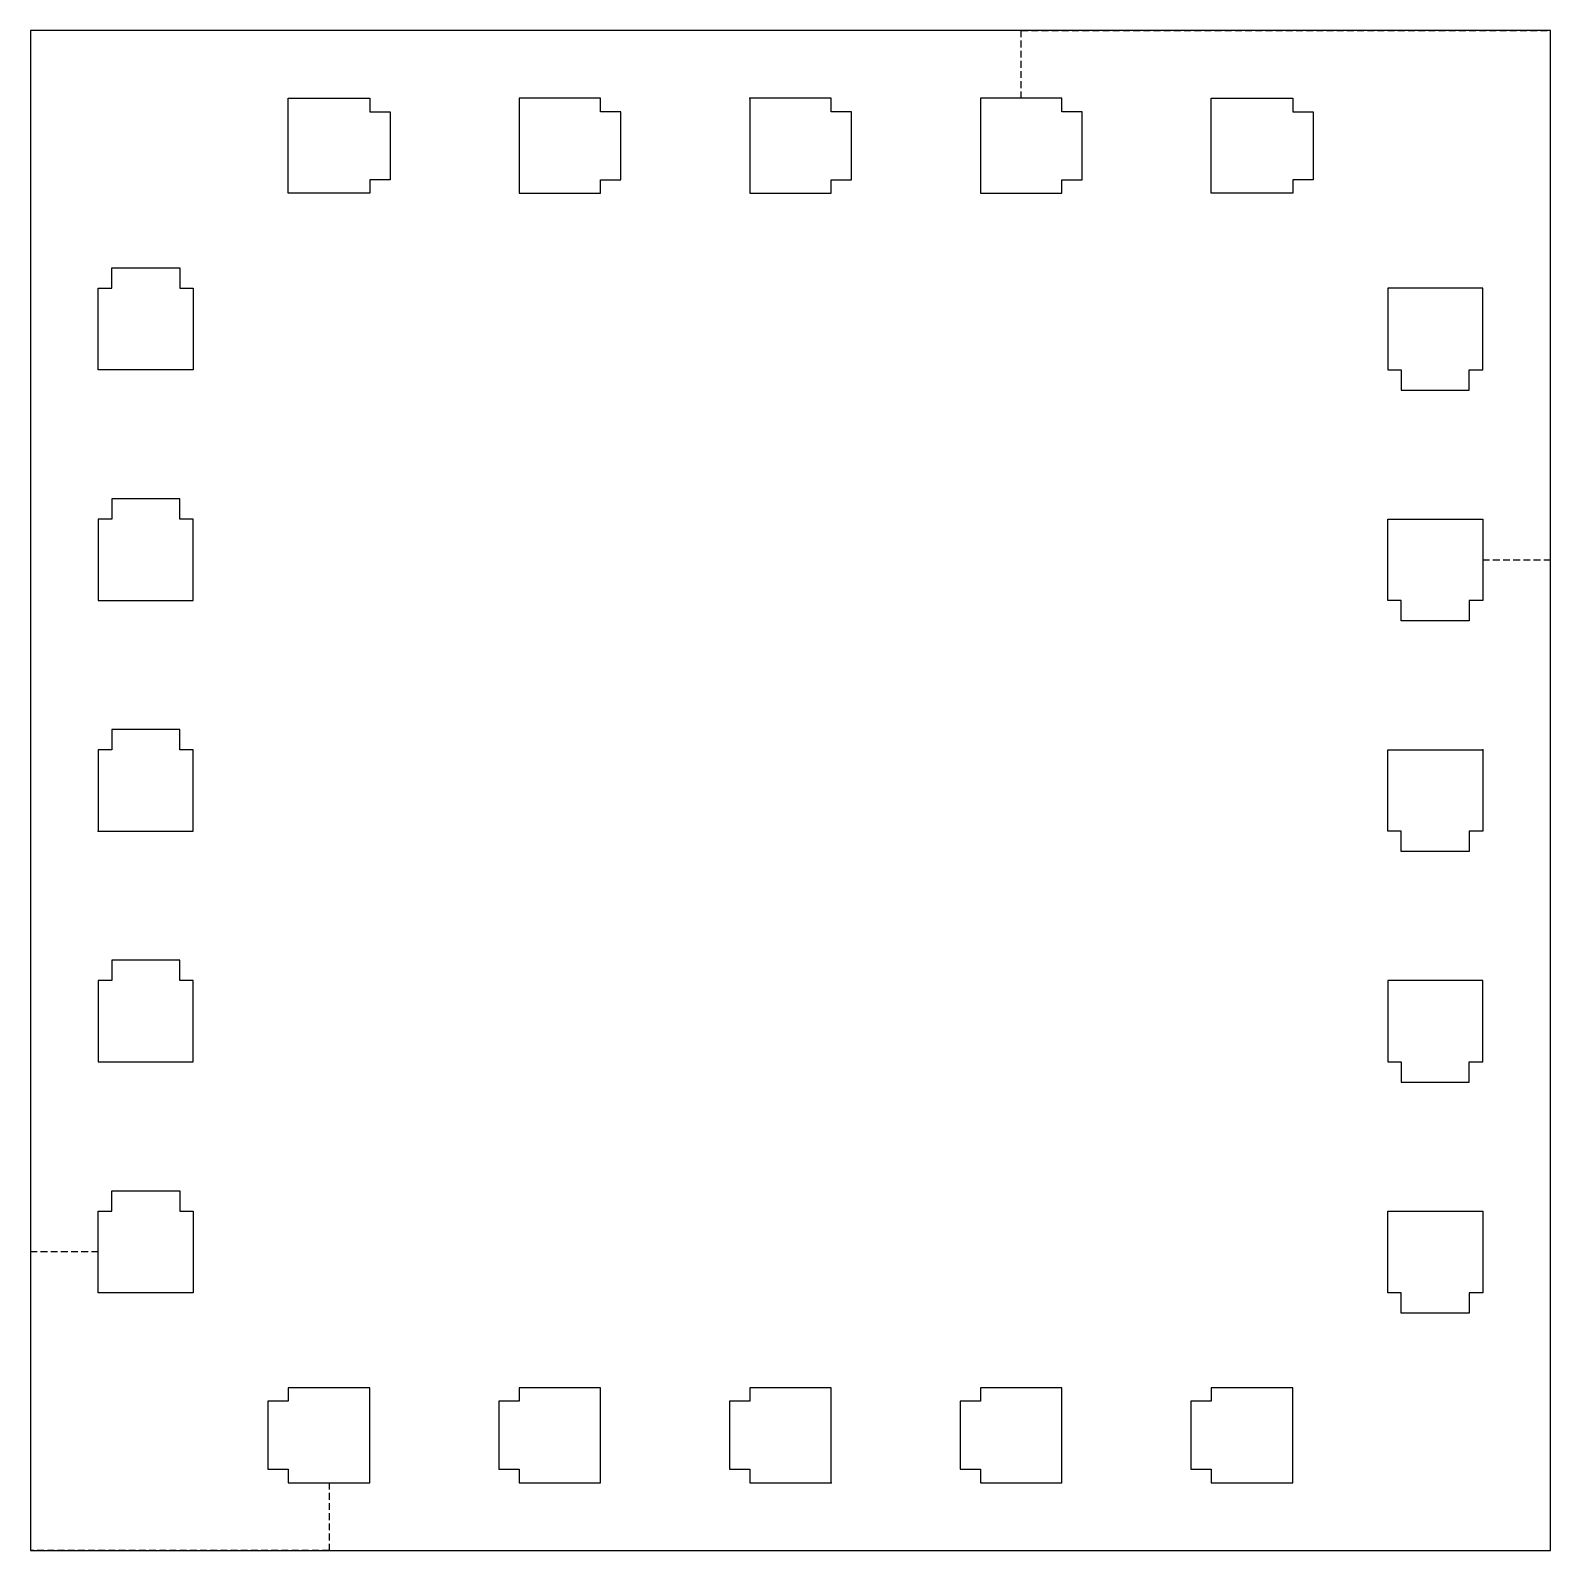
# Model space of a CAD drawing. Header units: millimetres. Extents: x -67 to 45, y -61 to 52.
import ezdxf

# ---------------------------------------------------------------- set-up
doc = ezdxf.new("R2010")
doc.units = ezdxf.units.MM
doc.linetypes.add('DASHED', pattern=[0.75, 0.5, -0.25])
doc.layers.get('0').update_dxf_attribs({"linetype": 'CONTINUOUS'})

msp = doc.modelspace()

# ---------------------------------------------------------------- linework, layer by layer
at = {"linetype": 'DASHED'}
for p, q in [((6, 46.5), (6, 51.5)), ((6, 51.5), (45, 51.5)), ((45, 12.5), (45, 51.5)), ((40, 12.5), (45, 12.5)), ((-62, -38.5), (-67, -38.5)), ((-67, -38.5), (-67, -60.5)), ((-45, -55.5), (-45, -60.5)), ((-45, -60.5), (-67, -60.5))]:
    msp.add_line(p, q, dxfattribs=at)
for points in [[(45, 51.5), (-67, 51.5), (-67, -60.5), (45, -60.5)], [(-48, 39.5), (-48, 46.5), (-42, 46.5), (-42, 45.5), (-41, 45.5), (-40.5, 45.5), (-40.5, 40.5), (-41, 40.5), (-42, 40.5), (-42, 39.5)], [(-25, 39.5), (-25, 40.5), (-24, 40.5), (-23.5, 40.5), (-23.5, 45.5), (-24, 45.5), (-25, 45.5), (-25, 46.5), (-31, 46.5), (-31, 39.5)], [(-8, 39.5), (-8, 40.5), (-7, 40.5), (-6.5, 40.5), (-6.5, 45.5), (-7, 45.5), (-8, 45.5), (-8, 46.5), (-14, 46.5), (-14, 39.5)], [(9, 45.5), (9, 46.5), (3, 46.5), (3, 39.5), (9, 39.5), (9, 40.5), (10, 40.5), (10.5, 40.5), (10.5, 45.5), (10, 45.5)], [(26, 39.5), (20, 39.5), (20, 46.5), (26, 46.5), (26, 45.5), (27, 45.5), (27.5, 45.5), (27.5, 40.5), (27, 40.5), (26, 40.5)], [(-55, 32.5), (-55, 26.5), (-62, 26.5), (-62, 32.5), (-61, 32.5), (-61, 33.5), (-61, 34), (-56, 34), (-56, 33.5), (-56, 32.5)], [(34, 25), (39, 25), (39, 25.5), (39, 26.5), (40, 26.5), (40, 32.5), (33, 32.5), (33, 26.5), (34, 26.5), (34, 25.5)], [(-61, 15.5), (-62, 15.5), (-62, 9.5), (-55, 9.5), (-55, 15.5), (-56, 15.5), (-56, 16.5), (-56, 17), (-61, 17), (-61, 16.5)], [(33, 15.5), (40, 15.5), (40, 9.5), (39, 9.5), (39, 8.5), (39, 8), (34, 8), (34, 8.5), (34, 9.5), (33, 9.5)], [(-55, -1.5), (-56, -1.5), (-56, -0.5), (-56, 0), (-61, 0), (-61, -0.5), (-61, -1.5), (-62, -1.5), (-62, -7.5), (-55, -7.5)], [(33, -7.5), (33, -1.5), (40, -1.5), (40, -7.5), (39, -7.5), (39, -8.5), (39, -9), (34, -9), (34, -8.5), (34, -7.5)], [(-55, -18.5), (-56, -18.5), (-56, -17.5), (-56, -17), (-61, -17), (-61, -17.5), (-61, -18.5), (-62, -18.5), (-62, -24.5), (-55, -24.5)], [(34, -26), (39, -26), (39, -25.5), (39, -24.5), (40, -24.5), (40, -18.5), (33, -18.5), (33, -24.5), (34, -24.5), (34, -25.5)], [(-55, -41.5), (-62, -41.5), (-62, -35.5), (-61, -35.5), (-61, -34.5), (-61, -34), (-56, -34), (-56, -34.5), (-56, -35.5), (-55, -35.5)], [(33, -41.5), (33, -35.5), (40, -35.5), (40, -41.5), (39, -41.5), (39, -42.5), (39, -43), (34, -43), (34, -42.5), (34, -41.5)], [(-48, -54.5), (-48, -55.5), (-42, -55.5), (-42, -48.5), (-48, -48.5), (-48, -49.5), (-49, -49.5), (-49.5, -49.5), (-49.5, -54.5), (-49, -54.5)], [(-31, -54.5), (-31, -55.5), (-25, -55.5), (-25, -48.5), (-31, -48.5), (-31, -49.5), (-32, -49.5), (-32.5, -49.5), (-32.5, -54.5), (-32, -54.5)], [(-14, -54.5), (-14, -55.5), (-8, -55.5), (-8, -48.5), (-14, -48.5), (-14, -49.5), (-15, -49.5), (-15.5, -49.5), (-15.5, -54.5), (-15, -54.5)], [(3, -54.5), (3, -55.5), (9, -55.5), (9, -48.5), (3, -48.5), (3, -49.5), (2, -49.5), (1.5, -49.5), (1.5, -54.5), (2, -54.5)], [(20, -54.5), (20, -55.5), (26, -55.5), (26, -48.5), (20, -48.5), (20, -49.5), (19, -49.5), (18.5, -49.5), (18.5, -54.5), (19, -54.5)]]:
    msp.add_lwpolyline(points, close=True)
for p in [(-14, 46.5), (40, -1.5), (-62, -7.5), (-8, -55.5)]:
    msp.add_point(p)

doc.saveas('drawing.dxf')
